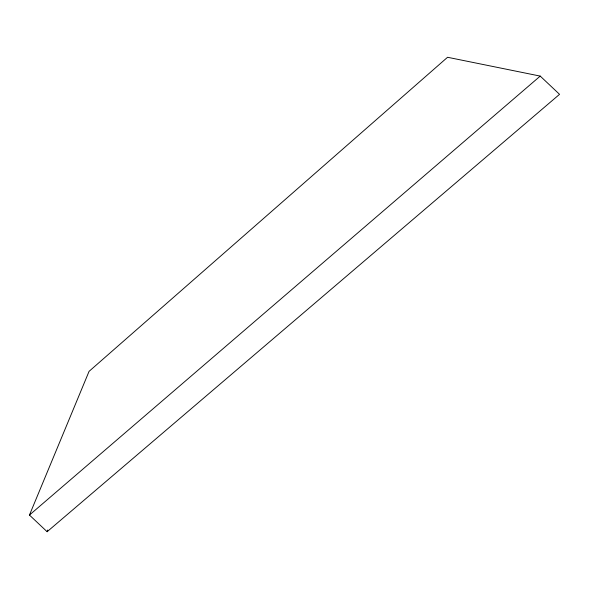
<?xml version="1.0" encoding="UTF-8"?>
<svg xmlns="http://www.w3.org/2000/svg" width="589" height="589" viewBox="0 0 589 589"><rect width="100%" height="100%" fill="white"/><g stroke="black" fill="none" stroke-linecap="round" stroke-linejoin="round"><path stroke-width="0.88" d="M47.127 531.727L559.55 94.328L540.223 76.099L447.566 57.273L89.072 371.35L29.45 515.051L47.127 531.727L47.761 530.004M29.45 515.051L540.223 76.099"/></g></svg>
